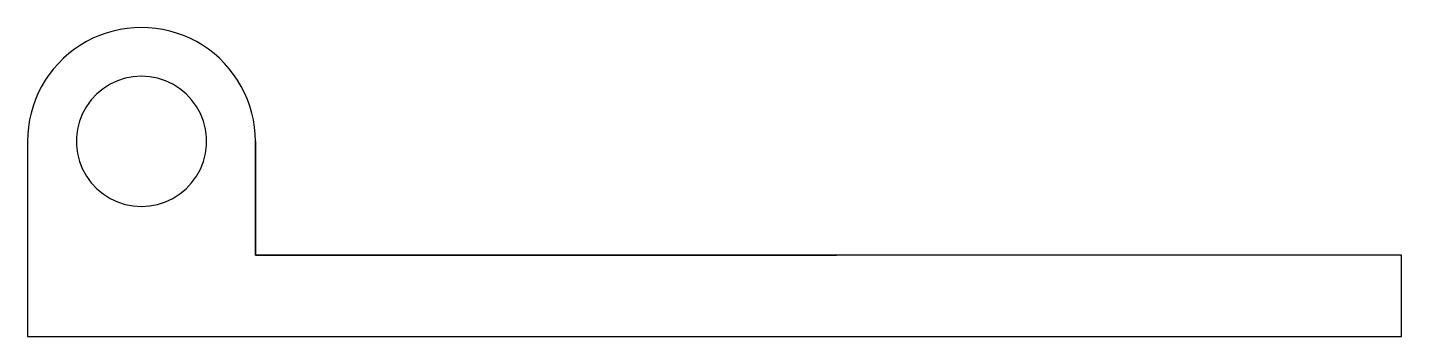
# Model space of a CAD drawing. Header units: metres. Extents: x -29.7 to 54.7, y 0 to 19.
import ezdxf

# ---------------------------------------------------------------- set-up
doc = ezdxf.new("R2010")
doc.units = ezdxf.units.M

msp = doc.modelspace()

# ---------------------------------------------------------------- linework, layer by layer
for points in [[(-15.7, 12), (-15.714, 12.44), (-15.755, 12.877), (-15.824, 13.312), (-15.92, 13.741), (-16.043, 14.163), (-16.192, 14.577), (-16.366, 14.98), (-16.566, 15.372), (-16.79, 15.751), (-17.037, 16.114), (-17.306, 16.462), (-17.597, 16.792), (-17.908, 17.103), (-18.238, 17.394), (-18.586, 17.663), (-18.949, 17.91), (-19.328, 18.134), (-19.72, 18.334), (-20.123, 18.508), (-20.537, 18.657), (-20.959, 18.78), (-21.388, 18.876), (-21.823, 18.945), (-22.26, 18.986), (-22.7, 19), (-23.14, 18.986), (-23.577, 18.945), (-24.012, 18.876), (-24.441, 18.78), (-24.863, 18.657), (-25.277, 18.508), (-25.68, 18.334), (-26.072, 18.134), (-26.451, 17.91), (-26.814, 17.663), (-27.162, 17.394), (-27.492, 17.103), (-27.803, 16.792), (-28.094, 16.462), (-28.363, 16.114), (-28.61, 15.751), (-28.834, 15.372), (-29.034, 14.98), (-29.208, 14.577), (-29.357, 14.163), (-29.48, 13.741), (-29.576, 13.312), (-29.645, 12.877), (-29.686, 12.44), (-29.7, 12)], [(-22.7, 16), (-23.201, 15.968), (-23.695, 15.874), (-24.172, 15.719), (-24.627, 15.505), (-25.051, 15.236), (-25.438, 14.916), (-25.782, 14.55), (-26.077, 14.143), (-26.319, 13.703), (-26.504, 13.236), (-26.629, 12.75), (-26.692, 12.251), (-26.692, 11.749), (-26.629, 11.25), (-26.504, 10.764), (-26.319, 10.297), (-26.077, 9.857), (-25.782, 9.45), (-25.438, 9.084), (-25.051, 8.764), (-24.627, 8.495), (-24.172, 8.281), (-23.695, 8.126), (-23.201, 8.032), (-22.7, 8), (-22.199, 8.032), (-21.705, 8.126), (-21.228, 8.281), (-20.773, 8.495), (-20.349, 8.764), (-19.962, 9.084), (-19.618, 9.45), (-19.323, 9.857), (-19.081, 10.297), (-18.896, 10.764), (-18.771, 11.25), (-18.708, 11.749), (-18.708, 12.251), (-18.771, 12.75), (-18.896, 13.236), (-19.081, 13.703), (-19.323, 14.143), (-19.618, 14.55), (-19.962, 14.916), (-20.349, 15.236), (-20.773, 15.505), (-21.228, 15.719), (-21.705, 15.874), (-22.199, 15.968), (-22.7, 16)], [(-29.7, 12), (-29.7, 11.76), (-29.7, 11.52), (-29.7, 11.28), (-29.7, 11.04), (-29.7, 10.8), (-29.7, 10.56), (-29.7, 10.32), (-29.7, 10.08), (-29.7, 9.84), (-29.7, 9.6), (-29.7, 9.36), (-29.7, 9.12), (-29.7, 8.88), (-29.7, 8.64), (-29.7, 8.4), (-29.7, 8.16), (-29.7, 7.92), (-29.7, 7.68), (-29.7, 7.44), (-29.7, 7.2), (-29.7, 6.96), (-29.7, 6.72), (-29.7, 6.48), (-29.7, 6.24), (-29.7, 6), (-29.7, 5.76), (-29.7, 5.52), (-29.7, 5.28), (-29.7, 5.04), (-29.7, 4.8), (-29.7, 4.56), (-29.7, 4.32), (-29.7, 4.08), (-29.7, 3.84), (-29.7, 3.6), (-29.7, 3.36), (-29.7, 3.12), (-29.7, 2.88), (-29.7, 2.64), (-29.7, 2.4), (-29.7, 2.16), (-29.7, 1.92), (-29.7, 1.68), (-29.7, 1.44), (-29.7, 1.2), (-29.7, 0.96), (-29.7, 0.72), (-29.7, 0.48), (-29.7, 0.24), (-29.7, 0)], [(-15.7, 12), (-15.7, 11.86), (-15.7, 11.72), (-15.7, 11.58), (-15.7, 11.44), (-15.7, 11.3), (-15.7, 11.16), (-15.7, 11.02), (-15.7, 10.88), (-15.7, 10.74), (-15.7, 10.6), (-15.7, 10.46), (-15.7, 10.32), (-15.7, 10.18), (-15.7, 10.04), (-15.7, 9.9), (-15.7, 9.76), (-15.7, 9.62), (-15.7, 9.48), (-15.7, 9.34), (-15.7, 9.2), (-15.7, 9.06), (-15.7, 8.92), (-15.7, 8.78), (-15.7, 8.64), (-15.7, 8.5), (-15.7, 8.36), (-15.7, 8.22), (-15.7, 8.08), (-15.7, 7.94), (-15.7, 7.8), (-15.7, 7.66), (-15.7, 7.52), (-15.7, 7.38), (-15.7, 7.24), (-15.7, 7.1), (-15.7, 6.96), (-15.7, 6.82), (-15.7, 6.68), (-15.7, 6.54), (-15.7, 6.4), (-15.7, 6.26), (-15.7, 6.12), (-15.7, 5.98), (-15.7, 5.84), (-15.7, 5.7), (-15.7, 5.56), (-15.7, 5.42), (-15.7, 5.28), (-15.7, 5.14), (-15.7, 5)], [(-15.7, 5), (-15.7, 5.14), (-15.7, 5.28), (-15.7, 5.42), (-15.7, 5.56), (-15.7, 5.7), (-15.7, 5.84), (-15.7, 5.98), (-15.7, 6.12), (-15.7, 6.26), (-15.7, 6.4), (-15.7, 6.54), (-15.7, 6.68), (-15.7, 6.82), (-15.7, 6.96), (-15.7, 7.1), (-15.7, 7.24), (-15.7, 7.38), (-15.7, 7.52), (-15.7, 7.66), (-15.7, 7.8), (-15.7, 7.94), (-15.7, 8.08), (-15.7, 8.22), (-15.7, 8.36), (-15.7, 8.5), (-15.7, 8.64), (-15.7, 8.78), (-15.7, 8.92), (-15.7, 9.06), (-15.7, 9.2), (-15.7, 9.34), (-15.7, 9.48), (-15.7, 9.62), (-15.7, 9.76), (-15.7, 9.9), (-15.7, 10.04), (-15.7, 10.18), (-15.7, 10.32), (-15.7, 10.46), (-15.7, 10.6), (-15.7, 10.74), (-15.7, 10.88), (-15.7, 11.02), (-15.7, 11.16), (-15.7, 11.3), (-15.7, 11.44), (-15.7, 11.58), (-15.7, 11.72), (-15.7, 11.86), (-15.7, 12)], [(-15.7, 5), (-14.986, 5), (-14.272, 5), (-13.558, 5), (-12.844, 5), (-12.13, 5), (-11.416, 5), (-10.702, 5), (-9.988, 5), (-9.274, 5), (-8.56, 5), (-7.846, 5), (-7.132, 5), (-6.418, 5), (-5.704, 5), (-4.99, 5), (-4.276, 5), (-3.562, 5), (-2.848, 5), (-2.134, 5), (-1.42, 5), (-0.706, 5), (0.008, 5), (0.722, 5), (1.436, 5), (2.15, 5), (2.864, 5), (3.578, 5), (4.292, 5), (5.006, 5), (5.72, 5), (6.434, 5), (7.148, 5), (7.862, 5), (8.576, 5), (9.29, 5), (10.004, 5), (10.718, 5), (11.432, 5), (12.146, 5), (12.86, 5), (13.574, 5), (14.288, 5), (15.002, 5), (15.716, 5), (16.43, 5), (17.144, 5), (17.858, 5), (18.572, 5), (19.286, 5), (20, 5)], [(54.7, 5), (53.292, 5), (51.884, 5), (50.476, 5), (49.068, 5), (47.66, 5), (46.252, 5), (44.844, 5), (43.436, 5), (42.028, 5), (40.62, 5), (39.212, 5), (37.804, 5), (36.396, 5), (34.988, 5), (33.58, 5), (32.172, 5), (30.764, 5), (29.356, 5), (27.948, 5), (26.54, 5), (25.132, 5), (23.724, 5), (22.316, 5), (20.908, 5), (19.5, 5), (18.092, 5), (16.684, 5), (15.276, 5), (13.868, 5), (12.46, 5), (11.052, 5), (9.644, 5), (8.236, 5), (6.828, 5), (5.42, 5), (4.012, 5), (2.604, 5), (1.196, 5), (-0.212, 5), (-1.62, 5), (-3.028, 5), (-4.436, 5), (-5.844, 5), (-7.252, 5), (-8.66, 5), (-10.068, 5), (-11.476, 5), (-12.884, 5), (-14.292, 5), (-15.7, 5)], [(54.7, 0), (54.7, 0.1), (54.7, 0.2), (54.7, 0.3), (54.7, 0.4), (54.7, 0.5), (54.7, 0.6), (54.7, 0.7), (54.7, 0.8), (54.7, 0.9), (54.7, 1), (54.7, 1.1), (54.7, 1.2), (54.7, 1.3), (54.7, 1.4), (54.7, 1.5), (54.7, 1.6), (54.7, 1.7), (54.7, 1.8), (54.7, 1.9), (54.7, 2), (54.7, 2.1), (54.7, 2.2), (54.7, 2.3), (54.7, 2.4), (54.7, 2.5), (54.7, 2.6), (54.7, 2.7), (54.7, 2.8), (54.7, 2.9), (54.7, 3), (54.7, 3.1), (54.7, 3.2), (54.7, 3.3), (54.7, 3.4), (54.7, 3.5), (54.7, 3.6), (54.7, 3.7), (54.7, 3.8), (54.7, 3.9), (54.7, 4), (54.7, 4.1), (54.7, 4.2), (54.7, 4.3), (54.7, 4.4), (54.7, 4.5), (54.7, 4.6), (54.7, 4.7), (54.7, 4.8), (54.7, 4.9), (54.7, 5)], [(-29.7, 0), (-28.012, 0), (-26.324, 0), (-24.636, 0), (-22.948, 0), (-21.26, 0), (-19.572, 0), (-17.884, 0), (-16.196, 0), (-14.508, 0), (-12.82, 0), (-11.132, 0), (-9.444, 0), (-7.756, 0), (-6.068, 0), (-4.38, 0), (-2.692, 0), (-1.004, 0), (0.684, 0), (2.372, 0), (4.06, 0), (5.748, 0), (7.436, 0), (9.124, 0), (10.812, 0), (12.5, 0), (14.188, 0), (15.876, 0), (17.564, 0), (19.252, 0), (20.94, 0), (22.628, 0), (24.316, 0), (26.004, 0), (27.692, 0), (29.38, 0), (31.068, 0), (32.756, 0), (34.444, 0), (36.132, 0), (37.82, 0), (39.508, 0), (41.196, 0), (42.884, 0), (44.572, 0), (46.26, 0), (47.948, 0), (49.636, 0), (51.324, 0), (53.012, 0), (54.7, 0)]]:
    msp.add_lwpolyline(points)

doc.saveas('drawing.dxf')
